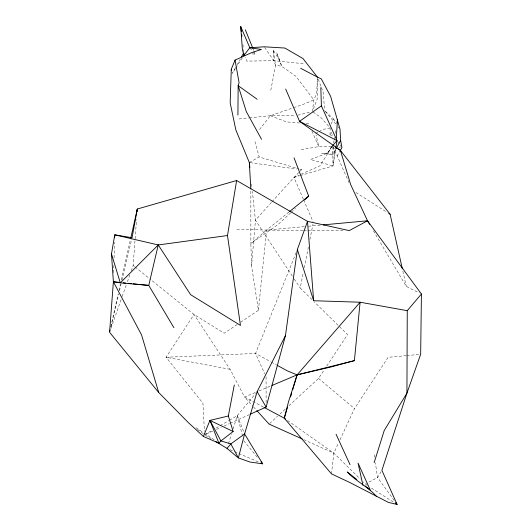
<?xml version="1.0" encoding="UTF-8"?>
<svg xmlns="http://www.w3.org/2000/svg" width="531" height="531" viewBox="0 0 531 531"><rect width="100%" height="100%" fill="white"/><g stroke="black" fill="none" stroke-linecap="round" stroke-linejoin="round"><path stroke-width="0.4" stroke-dasharray="2.65 1.99" d="M313.011 111.941L321.175 117.782L330.149 127.958L329.997 135.604L331.736 132.239M113.647 272.708L113.86 265.301M114.079 257.887L114.53 242.242M333.408 147.001L332.99 154.567L321.766 153.419L327.74 153.087L332.99 154.567L335.665 149.589M131.243 270.87L133.162 265.427L136.533 219.635M240.629 322.224L258.431 310.296L251.568 265.918L255.424 220.179L252.384 191.366M258.431 310.296L266.542 230.102L288.884 212.068M331.45 473.858L333.826 453.135L338.639 442.748M300.347 175.542L332.964 165.951L335.121 148.023M312.381 111.49L313.814 99.888L316.708 93.363L317.412 77.101L317.14 99.324L312.978 109.97M331.882 146.423L327.74 153.087L310.436 159.459L332.964 165.951L335.711 148.766M333.674 142.958L334.065 140.569M334.198 139.772L334.59 137.383M335.24 133.407L335.891 129.425M270.79 90.204L275.576 65.273L273.239 49.994L280.162 61.51L281.622 66.229L296.072 76.471L313.814 99.888L303.387 104.295L293.397 107.747M311.896 299.504L300.201 288.008L303.281 272.622M304.25 267.763L308.63 245.899M309.925 239.415L313.005 224.029M110.853 326.651L118.101 294.42M119.01 290.391L120.457 283.946M121.367 279.917L130.427 239.627M331.072 124.055L333.475 118.858L325.291 111.225M110.913 326.684L118.725 293.829M119.488 290.623L121.015 284.211M121.964 280.202L131.681 239.335M228.476 443.697L231.416 434.345M233.129 428.882L237.297 415.627L255.577 393.564M110.952 328.404L121.101 299.637M122.196 296.524L126.305 284.862M127.407 281.755L129.876 274.759M296.152 252.557L255.557 353.44L264.703 373.811M340.013 439.781L354.462 408.618L388.115 357.336L406.016 355.664M235.532 67.603L232.352 73.311L235.452 68.499M237.125 64.749L240.297 59.041M327.74 153.087L331.815 146.018M337.019 156.141L339.88 151.196M381.112 471.641L377.574 477.502L366.596 483.329M332.665 145.667L319.947 165.798L299.915 174.759M235.89 67.809L242.528 57.494M288.977 405.704L318.547 378.424L324.441 369.516M326.711 366.085L347.573 334.557L314.233 301.8M259.52 129.518L270.352 115.712L292.634 108.012M271.401 202.457L255.424 220.179L293.802 278.317M271.952 201.846L293.982 177.414L301.535 169.701L299.185 168.997M290.722 212.778L278.158 224.447L250.858 243.543L251.568 265.918M291.32 212.221L295.508 208.331M269.662 423.526L277.507 416.284M279.923 414.061L285.353 409.049M237.211 324.514L224.201 333.229L193.994 314.485L149.815 278.855M204.614 434.776L212.427 430.196M215.978 428.119L219.535 426.035M220.246 425.616L228.768 420.625M229.478 420.207L237.297 415.627L244.599 433.946M249.338 162.552L259.135 156.937L298.395 168.758M315.693 133.447L318.361 131.973M319.025 131.608L323.027 129.398L330.149 127.958M206.114 434.099L212.865 431.059M216.615 429.367L221.122 427.336M224.122 425.988L229.372 423.619M230.122 423.28L249.63 414.492M303.334 199.165L293.982 177.414L299.172 175.091M255.225 392.542L244.565 397.042L230.089 369.31L193.994 314.485L166.07 357.244L202.955 403.301L204.435 431.464M259.028 390.935L270.452 386.117M293.982 177.414L299.55 175.774M297.811 115.181L310.847 111.882M330.773 135.412L333.083 134.847M301.15 149.662L318.773 146.609L331.822 146.284M238.963 118.964L248.621 117.962M249.431 117.882L270.352 115.712L295.389 115.227M406.832 355.584L419.848 354.369M304.303 226.618L266.542 230.102L235.824 229.219M308.405 226.239L320.717 225.104M303.174 63.634L273.797 60.687L246.762 61.105L245.448 57.248M302.935 230.328L266.542 230.102L250.858 243.543L250.851 189.799M303.765 230.335L307.071 230.354M307.9 230.354L344.294 230.587M299.663 123.019L286.488 121.891L270.352 115.712M306.254 123.584L308.723 123.796L309.653 125.084M250.154 162.665L296.643 169.031M299.909 169.482L301.535 169.701M252.019 53.79L255.278 54.255L254.037 51.202M338.844 147.147L340.384 147.406M230.089 369.31L166.07 357.244L255.557 353.44L270.684 361.737M230.042 449.691L233.832 451.337M234.596 451.662L258.112 461.844M303.699 439.622L333.826 453.135L360.184 478.989M373.406 230.773L406.275 286.395L419.258 292.92M263.343 407.031L244.565 397.042L252.915 406.261M271.407 362.135L276.445 364.903M205.311 435.201L210.913 438.599M355.929 192.527L387.311 212.466M367.213 485.434L362.932 481.829M371.381 488.082L395.004 503.122M195.959 427.687L203.546 432.745M204.236 433.203L214.59 440.099M287.636 420.532L333.826 453.135M197.466 429.433L203.313 433.807M133.162 265.427L134.443 266.462M135.086 266.974L149.171 278.337M318.547 378.424L354.462 408.618M253.473 406.872L256.254 409.945M249.802 47.763L252.789 51.301M253.287 51.892L255.278 54.255M325.237 111.318L335.791 124.075M337.902 126.624L339.488 128.542M243.789 440.75L257.422 457.41M394.234 500.507L377.574 477.502L375.377 462.893M337.736 141.591L339.601 144.293M340.066 144.97L341.46 146.994M264.65 47.465L273.797 60.687L275.576 65.273L281.622 66.229L276.658 52.682L280.162 61.51M294.26 279.007L300.201 288.008M333.475 118.858L335.652 122.296M333.003 146.423L349.093 182.75M311.962 131.157L318.773 146.609L316.058 134.993M303.659 199.915L313.011 221.659M253.101 48.905L253.725 50.438M318.261 79.318L321.102 86.692M321.388 87.429L323.094 91.856L324.706 110.68M255.013 141.631L259.135 156.937M237.297 415.627L242.574 436.044M402.856 271.162L406.275 286.395M374.163 454.782L374.528 457.218M242.899 44.471L243.483 49.363M243.583 50.179L243.875 52.622M251.601 183.958L252.033 188.074M273.239 49.994L273.797 60.687M332.678 146.483L332.964 165.951M266.058 376.831L266.131 404.602"/><path stroke-width="0.8" d="M285.671 89.022L299.564 121.34L340.431 150.426L350.672 184.602L367.505 220.79L421.422 294.008L407.264 310.675L406.932 393.152L381.902 470.34L397.088 504.45L388.44 502.412L349.949 482.566L331.45 473.858L284.291 418.169L264.066 407.41M237.915 115.061L238.153 85.67L239.083 82.723L235.054 60.103L251.349 52.755L261.438 49.449L249.802 47.763L240.742 26.55L242.328 48.885L243.848 55.43L249.802 47.763L264.192 46.801L284.868 48.042L302.982 58.543L317.412 77.101L321.282 78.84L330.607 96.317L340.013 129.179L340.63 140.35L341.924 147.664L340.291 150.492M243.848 55.43L243.868 53.326M421.422 294.008L420.665 354.29L406.932 393.152L384.205 430.568L374.123 462.733M114.676 237.297L114.749 234.828L132.06 237.729L137.317 209.008L236.634 180.527L307.502 221.347L349.259 230.613L367.505 220.79L369.609 224.354M235.054 60.103L231.284 69.222L230.175 102.868L235.837 129.916L249.338 162.552L249.862 167.497M336.296 138.239L337.457 119.873L336.933 123.053M137.137 211.464L137.317 209.008L130.792 238.014M236.634 180.527L227.494 235.532L158.251 244.95L114.749 234.828L111.49 253.918L113.382 281.769L109.578 332.293L158.703 392.495L188.372 422.63L203.4 436.455L218.898 443.193L220.916 440.916L233.149 431.497L228.343 415.992L234.29 384.948M271.978 385.473L297.101 374.866L330.879 367.014L354.396 360.642L360.111 302.225L313.655 300.738L297.38 249.497L307.502 221.347L313.655 300.738M250.38 414.153L266.137 407.051L285.459 335.599L297.38 249.497M335.844 147.95L337.026 140.582L321.388 105.855L320.824 87.628M109.764 331.483L110.123 329.87M227.494 235.532L240.45 325.417L190.642 294.692L158.251 244.95L148.753 285.406L173.916 327.72M285.625 419.112L284.291 418.169L288.519 401.775L297.101 374.866L360.111 302.225L407.264 310.675M284.291 418.169L287.55 407.144M290.583 396.909L291.745 392.973M292.674 389.827L297.101 374.866L354.396 360.642M285.459 335.599L257.143 391.672L244.599 433.946L238.366 457.921L250.015 462.043L262.666 463.815L244.599 433.946L230.839 443.909L227.009 448.376L215.812 441.58M203.4 436.455L209.957 420.406L228.343 415.992M336.428 148.169L340.63 140.35M241.492 56.903L243.477 53.332M332.665 145.667L337.026 140.582L299.564 121.34L321.388 105.855M158.251 244.95L120.305 282.864L113.382 281.769L141.571 334.955L158.703 392.495M304.482 199.995L308.67 196.105L294.035 157.82M289.521 211.557L308.67 196.105M323.18 224.879L367.505 220.79M113.382 281.769L119.96 282.446M123.252 282.784L125.721 283.036M128.19 283.288L131.476 283.627M133.122 283.8L137.237 284.218M138.883 284.39L148.753 285.406L120.305 282.864L111.49 253.918M297.101 374.866L287.251 370.83L277.169 365.295M261.152 463.158L262.666 463.815L261.093 461.897M302.192 438.945L269.058 424.083L256.812 410.563M218.898 443.193L209.957 420.406L233.149 431.497M300.699 68.313L317.412 77.101M336.196 147.83L340.431 150.426L390.106 214.239L402.319 268.752M388.705 213.349L390.106 214.239M395.701 503.567L397.088 504.45L395.661 502.479M356.832 479.48L347.241 471.966C356.029 481.305 367.95 486.715 376.366 496.306M257.157 99.277L238.153 85.67L246.298 111.59L261.544 139.321M365.142 485.984L370.253 489.994L358.047 463.098L362.919 485.234M227.009 448.376L238.366 457.921L230.839 443.909L220.916 440.916L209.957 420.406M257.143 391.672L266.137 407.051M336.083 434.285L350.035 464.691M245.329 29.809L252.796 48.142M231.284 69.222L231.635 70.583M240.742 26.55L241.326 31.435M241.718 34.694L241.917 36.327M249.338 162.552L250.811 188.976"/></g></svg>
